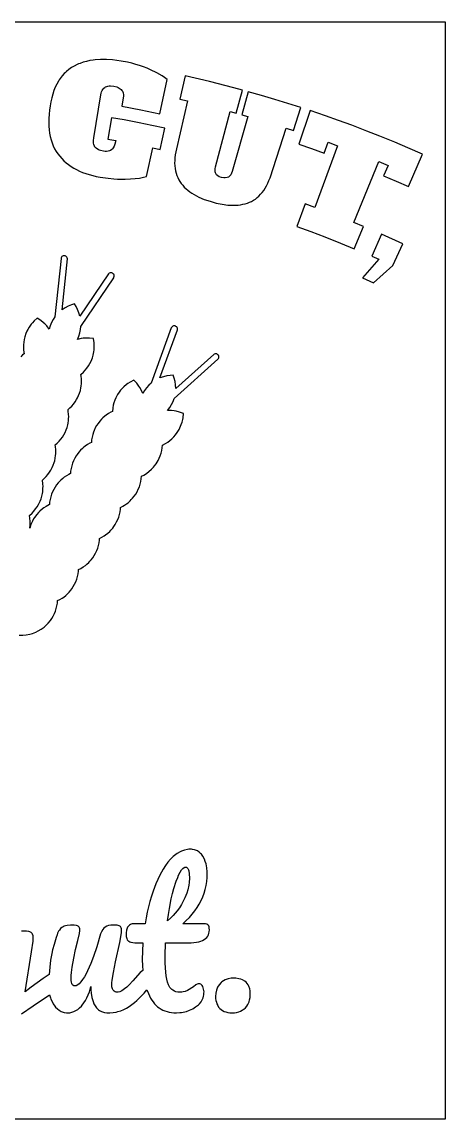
# Model space of a CAD drawing. Header units: millimetres. Extents: x 0 to 272, y 0 to 270.
# Drawn here: x 167.6 to 271.5, y 0.5 to 270 of the extents above; entities that cross this region are included whole.
import ezdxf

# ---------------------------------------------------------------- set-up
doc = ezdxf.new("R2010")
doc.units = ezdxf.units.MM

msp = doc.modelspace()

# ---------------------------------------------------------------- linework, layer by layer
at = {"layer": 'ENTGITTERRAHMEN'}
msp.add_lwpolyline([(0.5, 269.974), (271.5, 269.974), (271.5, 0.5), (0.5, 0.5)], close=True, dxfattribs=at)
at = {"layer": 'MOTIV'}
for points in [[(199.539, 244.568), (196.397, 245.201), (192.724, 245.897), (189.568, 246.458), (188.659, 241.181), (190.63, 240.835), (190.449, 239.994), (190.268, 239.488), (190.042, 239.068), (189.868, 238.836), (189.673, 238.642), (189.342, 238.421), (189.09, 238.314), (188.812, 238.239), (188.348, 238.185), (188.007, 238.189), (187.64, 238.224), (186.898, 238.377), (186.574, 238.486), (186.286, 238.617), (185.917, 238.853), (185.715, 239.037), (185.546, 239.243), (185.411, 239.475), (185.267, 239.879), (185.21, 240.185), (185.184, 240.522), (185.189, 240.888), (185.256, 241.493), (186.956, 252.062), (187.046, 252.449), (187.158, 252.798), (187.291, 253.109), (187.447, 253.381), (187.721, 253.717), (187.931, 253.893), (188.166, 254.033), (188.428, 254.141), (188.719, 254.217), (189.037, 254.261), (189.382, 254.272), (190.156, 254.196), (190.911, 254.012), (191.233, 253.888), (191.519, 253.741), (191.768, 253.574), (191.98, 253.385), (192.155, 253.175), (192.296, 252.94), (192.443, 252.532), (192.516, 252.059), (192.523, 251.707), (192.496, 251.326), (192.139, 249.254), (196.823, 248.377), (201.492, 247.426), (203.27, 255.829), (202.585, 256.358), (202.044, 256.718), (200.762, 257.452), (199.21, 258.203), (198.338, 258.58), (197.434, 258.933), (196.504, 259.258), (195.549, 259.555), (194.568, 259.824), (193.562, 260.064), (192.005, 260.37), (190.93, 260.535), (189.885, 260.656), (188.378, 260.751), (186.932, 260.757), (185.564, 260.656), (185.119, 260.607), (184.26, 260.468), (183.432, 260.287), (182.637, 260.063), (181.874, 259.798), (181.509, 259.644), (181.144, 259.491), (180.446, 259.142), (179.78, 258.752), (179.151, 258.318), (178.558, 257.835), (178.281, 257.569), (178.004, 257.303), (177.488, 256.724), (177.009, 256.096), (176.788, 255.759), (176.568, 255.421), (176.164, 254.698), (175.798, 253.928), (175.633, 253.52), (175.469, 253.111), (175.177, 252.247), (174.922, 251.335), (174.703, 250.377), (174.52, 249.371), (174.372, 248.319), (174.268, 247.286), (174.209, 246.288), (174.194, 245.324), (174.223, 244.394), (174.296, 243.498), (174.412, 242.637), (174.571, 241.81), (174.774, 241.017), (175.019, 240.258), (175.307, 239.533), (175.637, 238.842), (176.009, 238.184), (176.424, 237.56), (176.881, 236.969), (177.375, 236.41), (177.901, 235.882), (178.461, 235.385), (179.053, 234.918), (179.677, 234.482), (180.335, 234.076), (181.026, 233.699), (181.75, 233.352), (182.507, 233.034), (183.297, 232.745), (184.122, 232.485), (184.98, 232.254), (185.873, 232.05), (186.8, 231.874), (188.75, 231.591), (190.174, 231.454), (191.106, 231.397), (192.927, 231.371), (194.237, 231.422), (195.425, 231.512), (196.488, 231.642), (197.424, 231.813), (198.234, 232.027), (199.722, 239.059), (201.533, 238.67), (202.674, 243.901)], [(208.246, 250.567), (205.528, 238.839), (205.368, 238.076), (205.246, 237.336), (205.163, 236.619), (205.117, 235.926), (205.109, 235.256), (205.139, 234.61), (205.207, 233.988), (205.312, 233.389), (205.454, 232.813), (205.633, 232.261), (205.85, 231.732), (206.103, 231.226), (206.394, 230.743), (206.721, 230.283), (207.082, 229.843), (207.473, 229.421), (207.895, 229.017), (208.348, 228.631), (208.83, 228.261), (209.344, 227.91), (209.888, 227.575), (211.067, 226.955), (212.37, 226.402), (213.797, 225.913), (215.313, 225.495), (216.769, 225.192), (218.15, 225.007), (219.459, 224.942), (220.086, 224.955), (220.696, 224.998), (221.288, 225.072), (221.862, 225.176), (222.42, 225.311), (222.96, 225.477), (223.482, 225.674), (223.987, 225.906), (224.472, 226.176), (224.939, 226.484), (225.386, 226.831), (225.814, 227.217), (226.223, 227.642), (226.613, 228.105), (226.983, 228.608), (227.334, 229.149), (227.666, 229.73), (227.977, 230.35), (228.27, 231.009), (228.542, 231.708), (232.45, 243.916), (234.291, 243.323), (236.116, 248.927), (232.896, 249.957), (229.666, 250.952), (226.425, 251.912), (223.174, 252.838), (221.59, 247.161), (223.079, 246.742), (219.237, 233.24), (219.071, 232.809), (218.875, 232.446), (218.647, 232.153), (218.478, 231.995), (218.295, 231.868), (217.994, 231.731), (217.542, 231.646), (217.164, 231.654), (216.608, 231.761), (216.076, 231.955), (215.747, 232.142), (215.403, 232.448), (215.215, 232.72), (215.123, 232.923), (215.059, 233.145), (215.015, 233.514), (215.032, 233.926), (215.112, 234.381), (218.754, 247.938), (220.247, 247.533), (221.806, 253.217), (219.64, 253.802), (213.662, 255.333), (207.655, 256.748), (206.36, 250.998)], [(256.426, 232.138), (259.462, 230.854), (262.485, 229.538), (266, 237.493), (262.34, 239.082), (259.186, 240.408), (255.49, 241.912), (252.307, 243.163), (248.576, 244.58), (245.364, 245.756), (242.14, 246.898), (238.362, 248.186), (235.608, 239.937), (238.729, 238.876), (241.839, 237.782), (242.784, 240.421), (245.112, 239.577), (239.54, 224.396), (237.127, 225.269), (235.144, 219.719), (238.568, 218.472), (241.975, 217.182), (245.848, 215.655), (249.219, 214.273), (251.489, 219.712), (249.116, 220.69), (255.214, 235.668), (257.503, 234.726)], [(251.201, 207.136), (253.97, 205.91), (258.664, 210.132), (261.127, 215.486), (255.907, 217.826), (253.549, 212.425), (255.226, 211.686)], [(204.604, 55.908), (204.931, 57.151), (205.496, 58.953), (205.847, 59.871), (206.085, 60.416), (206.444, 61.123), (206.79, 61.674), (207.121, 62.068), (207.437, 62.305), (207.64, 62.375), (207.738, 62.384), (208.006, 62.329), (208.124, 62.26), (208.329, 62.039), (208.494, 61.709), (208.56, 61.502), (208.699, 60.717), (208.745, 59.683), (208.683, 58.639), (208.573, 57.916), (208.304, 56.792), (208.057, 56.015), (207.581, 54.81), (207.195, 53.985), (206.755, 53.178), (206.259, 52.395), (205.708, 51.634), (204.778, 50.538), (204.089, 49.836), (203.345, 49.157), (203.572, 50.716), (203.823, 52.213), (204.291, 54.573)], [(215.489, 28.761), (215.678, 28.377), (215.909, 28.021), (216.182, 27.693), (216.497, 27.402), (216.851, 27.155), (217.246, 26.953), (217.68, 26.796), (218.155, 26.684), (218.67, 26.617), (219.226, 26.595), (219.796, 26.62), (220.332, 26.697), (220.831, 26.826), (221.295, 27.006), (221.724, 27.237), (221.925, 27.372), (222.117, 27.519), (222.475, 27.853), (222.791, 28.23), (223.058, 28.642), (223.368, 29.323), (223.513, 29.821), (223.61, 30.354), (223.659, 30.921), (223.66, 31.487), (223.618, 31.998), (223.534, 32.47), (223.329, 33.107), (223.14, 33.484), (222.909, 33.823), (222.635, 34.123), (222.321, 34.384), (221.774, 34.701), (221.36, 34.861), (220.905, 34.982), (220.147, 35.087), (219.592, 35.107), (219.01, 35.082), (218.208, 34.95), (217.96, 34.88), (217.492, 34.704), (217.063, 34.477), (216.672, 34.199), (216.491, 34.042), (216.01, 33.502), (215.635, 32.884), (215.367, 32.19), (215.206, 31.421), (215.153, 30.576), (215.174, 30.08), (215.237, 29.612), (215.342, 29.173)]]:
    msp.add_lwpolyline(points, close=True, dxfattribs=at)
for points in [[(166.908, 119.368), (167.789, 119.363), (168.667, 119.444), (169.532, 119.61), (170.168, 119.791), (170.992, 120.103), (171.588, 120.389), (172.346, 120.838), (173.057, 121.359), (173.555, 121.793), (174.02, 122.264), (174.583, 122.942), (174.96, 123.484), (175.296, 124.054), (175.59, 124.646), (175.839, 125.258), (176.042, 125.887), (176.199, 126.529), (176.308, 127.181), (176.369, 127.841), (176.931, 128.129), (177.496, 128.472), (177.858, 128.724), (178.376, 129.134), (178.705, 129.428), (179.169, 129.898), (179.598, 130.402), (179.863, 130.754), (180.226, 131.306), (180.549, 131.883), (180.827, 132.483), (181.062, 133.101), (181.249, 133.735), (181.39, 134.38), (181.483, 135.035), (181.518, 135.475), (182.081, 135.764), (182.646, 136.107), (183.184, 136.491), (183.526, 136.769), (184.013, 137.216), (184.319, 137.533), (184.609, 137.865), (185.012, 138.389), (185.376, 138.941), (185.698, 139.518), (185.977, 140.117), (186.211, 140.735), (186.399, 141.369), (186.54, 142.015), (186.633, 142.669), (186.668, 143.11), (187.23, 143.398), (187.795, 143.742), (188.157, 143.993), (188.676, 144.403), (189.163, 144.85), (189.468, 145.167), (189.897, 145.671), (190.162, 146.023), (190.526, 146.575), (190.848, 147.152), (191.127, 147.752), (191.361, 148.37), (191.549, 149.004), (191.689, 149.65), (191.782, 150.304), (191.817, 150.744), (192.38, 151.033), (192.759, 151.257), (193.307, 151.628), (193.656, 151.897), (194.154, 152.332), (194.467, 152.641), (194.765, 152.966), (195.181, 153.48), (195.558, 154.023), (195.895, 154.592), (196.188, 155.184), (196.437, 155.796), (196.641, 156.425), (196.797, 157.068), (196.906, 157.72), (196.967, 158.379), (197.529, 158.667), (197.909, 158.892), (198.277, 159.134), (198.805, 159.531), (199.462, 160.119), (199.915, 160.601), (200.196, 160.94), (200.587, 161.473), (201.044, 162.226), (201.338, 162.819), (201.587, 163.431), (201.79, 164.06), (201.947, 164.702), (202.056, 165.354), (202.117, 166.013), (202.87, 166.412), (203.426, 166.769), (203.955, 167.166), (204.453, 167.601), (204.917, 168.071), (205.346, 168.574), (205.736, 169.108), (206.194, 169.861), (206.575, 170.655), (206.736, 171.066), (206.94, 171.695), (207.096, 172.337), (207.174, 172.771), (207.272, 173.796), (206.308, 174.157), (205.455, 174.376), (205.021, 174.454), (204.364, 174.531), (203.374, 174.554), (203.906, 175.261), (204.34, 175.977), (204.701, 176.732), (204.97, 177.468), (215.689, 187.107), (215.836, 187.285), (215.925, 187.498), (215.948, 187.727), (215.926, 187.88), (215.839, 188.093), (215.747, 188.218), (215.634, 188.322), (215.431, 188.431), (215.204, 188.477), (215.05, 188.47), (214.829, 188.404), (214.697, 188.325), (205.363, 179.937), (205.327, 180.83), (205.208, 181.659), (205.008, 182.472), (204.754, 183.198), (203.986, 183.161), (203.158, 183.042), (202.345, 182.842), (201.503, 182.541), (205.784, 194.337), (205.808, 194.567), (205.786, 194.719), (205.734, 194.865), (205.607, 195.057), (205.43, 195.204), (205.217, 195.294), (204.987, 195.317), (204.835, 195.295), (204.689, 195.244), (204.497, 195.117), (204.393, 195.003), (204.283, 194.8), (199.361, 181.251), (198.779, 180.726), (198.215, 180.108), (197.713, 179.438), (197.257, 178.68), (196.865, 179.589), (196.547, 180.169), (196.313, 180.542), (195.79, 181.252), (195.093, 182.01), (194.18, 181.536), (193.625, 181.177), (193.27, 180.915), (192.601, 180.341), (192.138, 179.869), (191.849, 179.536), (191.448, 179.011), (191.086, 178.458), (190.668, 177.682), (190.406, 177.075), (190.189, 176.451), (190.019, 175.812), (189.896, 175.163), (189.809, 174.315), (189.414, 174.117), (188.842, 173.786), (188.296, 173.413), (187.948, 173.143), (187.452, 172.707), (187.139, 172.396), (186.7, 171.902), (186.298, 171.377), (185.936, 170.824), (185.616, 170.245), (185.339, 169.645), (185.179, 169.234), (184.978, 168.605), (184.823, 167.962), (184.717, 167.31), (184.66, 166.68), (184.265, 166.483), (183.693, 166.151), (183.147, 165.779), (182.798, 165.509), (182.464, 165.222), (181.99, 164.761), (181.55, 164.267), (181.149, 163.742), (180.903, 163.376), (180.568, 162.806), (180.277, 162.213), (180.03, 161.6), (179.828, 160.97), (179.674, 160.327), (179.567, 159.675), (179.51, 159.046), (179.115, 158.848), (178.543, 158.517), (177.997, 158.144), (177.649, 157.874), (177.152, 157.438), (176.84, 157.127), (176.543, 156.801), (176.129, 156.286), (175.753, 155.742), (175.419, 155.172), (175.127, 154.578), (174.88, 153.965), (174.679, 153.336), (174.524, 152.693), (174.417, 152.041), (174.361, 151.411), (173.582, 150.997), (173.026, 150.638), (172.672, 150.377), (172.003, 149.803), (171.69, 149.492), (171.251, 148.998), (170.724, 148.292), (170.487, 147.92), (170.167, 147.342), (169.808, 146.537), (169.521, 145.669), (169.605, 146.367), (169.633, 147.248), (169.574, 148.127), (169.474, 148.782), (170.109, 149.35), (170.562, 149.831), (170.979, 150.345), (171.357, 150.887), (171.693, 151.456), (172.076, 152.25), (172.311, 152.868), (172.499, 153.501), (172.641, 154.147), (172.708, 154.582), (172.779, 155.461), (172.783, 155.902), (172.747, 156.562), (172.623, 157.435), (173.099, 157.851), (173.564, 158.321), (173.994, 158.824), (174.385, 159.357), (174.735, 159.917), (175.044, 160.502), (175.309, 161.107), (175.528, 161.731), (175.649, 162.155), (175.79, 162.8), (175.884, 163.455), (175.919, 163.894), (175.932, 164.555), (175.914, 164.995), (175.846, 165.653), (175.773, 166.089), (176.249, 166.505), (176.714, 166.974), (177.143, 167.477), (177.534, 168.01), (177.885, 168.571), (178.194, 169.155), (178.458, 169.761), (178.678, 170.384), (178.851, 171.022), (178.94, 171.454), (179.034, 172.108), (179.069, 172.548), (179.083, 172.988), (179.063, 173.649), (178.995, 174.307), (178.923, 174.742), (179.399, 175.158), (179.864, 175.628), (180.293, 176.131), (180.684, 176.664), (181.035, 177.224), (181.245, 177.611), (181.525, 178.21), (181.759, 178.828), (181.948, 179.462), (182.09, 180.108), (182.157, 180.543), (182.219, 181.201), (182.233, 181.642), (182.213, 182.303), (182.145, 182.96), (182.072, 183.396), (182.707, 183.965), (183.161, 184.446), (183.577, 184.959), (183.955, 185.501), (184.292, 186.07), (184.586, 186.662), (184.909, 187.482), (185.098, 188.115), (185.276, 188.979), (185.333, 189.416), (185.378, 190.075), (185.375, 190.736), (185.345, 191.176), (185.192, 192.194), (184.17, 192.311), (183.288, 192.318), (182.629, 192.266), (182.193, 192.204), (181.226, 191.987), (181.572, 192.801), (181.819, 193.601), (181.987, 194.421), (182.07, 195.201), (190.138, 207.146), (190.212, 207.282), (190.269, 207.505), (190.27, 207.66), (190.24, 207.811), (190.143, 208.02), (190.045, 208.14), (189.861, 208.278), (189.644, 208.357), (189.491, 208.373), (189.262, 208.34), (189.053, 208.242), (188.881, 208.088), (181.854, 197.691), (181.603, 198.549), (181.287, 199.324), (180.896, 200.065), (180.475, 200.708), (179.738, 200.486), (178.963, 200.17), (178.222, 199.779), (177.479, 199.284), (178.779, 211.765), (178.746, 211.994), (178.649, 212.203), (178.495, 212.375), (178.367, 212.461), (178.225, 212.521), (177.997, 212.556), (177.768, 212.524), (177.559, 212.426), (177.44, 212.329), (177.341, 212.211), (177.241, 212.003), (177.21, 211.852), (175.712, 197.515), (175.275, 196.864), (174.876, 196.128), (174.552, 195.356), (174.293, 194.51), (173.692, 195.298), (173.244, 195.784), (172.926, 196.089), (172.247, 196.651), (171.388, 197.219), (170.616, 196.537), (170.165, 196.054), (169.884, 195.715), (169.373, 194.996), (169.038, 194.426), (168.839, 194.033), (168.576, 193.427), (168.296, 192.591), (168.141, 191.948), (168.034, 191.296), (167.974, 190.638), (167.964, 189.977), (168.002, 189.317), (168.123, 188.473), (167.787, 188.186), (167.312, 187.726)], [(167.464, 26.32), (170.393, 28.288), (174.416, 31.045), (174.618, 30.294), (174.731, 29.97), (174.997, 29.351), (175.317, 28.77), (175.687, 28.232), (175.884, 27.99), (176.303, 27.564), (176.753, 27.215), (177.234, 26.944), (177.485, 26.837), (178.012, 26.682), (178.57, 26.604), (178.86, 26.595), (179.365, 26.629), (179.861, 26.731), (180.348, 26.902), (180.825, 27.14), (181.293, 27.447), (181.752, 27.822), (182.201, 28.265), (182.419, 28.511), (182.832, 29.047), (183.213, 29.642), (183.563, 30.296), (183.88, 31.009), (184.166, 31.78), (184.535, 33.048), (184.556, 32.2), (184.619, 31.408), (184.793, 30.325), (185.061, 29.368), (185.292, 28.8), (185.423, 28.537), (185.718, 28.055), (185.883, 27.839), (186.249, 27.459), (186.449, 27.294), (186.662, 27.148), (187.123, 26.906), (187.631, 26.733), (187.903, 26.672), (188.483, 26.603), (189.2, 26.603), (189.999, 26.666), (190.772, 26.793), (191.149, 26.88), (191.885, 27.103), (192.595, 27.389), (193.28, 27.738), (193.94, 28.151), (194.581, 28.613), (195.21, 29.111), (195.827, 29.644), (196.432, 30.213), (197.025, 30.817), (197.605, 31.457), (198.278, 32.261), (198.646, 31.318), (199.18, 30.233), (199.48, 29.732), (199.803, 29.268), (200.15, 28.841), (200.521, 28.451), (200.916, 28.098), (201.335, 27.783), (201.777, 27.504), (202.244, 27.263), (202.734, 27.059), (203.248, 26.892), (203.786, 26.762), (204.347, 26.669), (204.933, 26.613), (205.542, 26.595), (206.392, 26.635), (206.807, 26.685), (207.618, 26.846), (208.013, 26.956), (208.785, 27.237), (209.53, 27.599), (210.249, 28.041), (210.942, 28.563), (211.221, 28.811), (211.615, 29.28), (211.809, 29.595), (211.972, 29.936), (212.103, 30.291), (212.203, 30.65), (212.271, 31.014), (212.308, 31.381), (212.313, 31.752), (212.287, 32.105), (212.229, 32.436), (212.14, 32.743), (212.019, 33.027), (211.87, 33.28), (211.7, 33.479), (211.512, 33.621), (211.305, 33.706), (211.079, 33.734), (210.864, 33.713), (210.648, 33.65), (210.288, 33.452), (209.711, 32.975), (209.333, 32.699), (208.665, 32.295), (208.242, 32.087), (207.689, 31.862), (207.181, 31.713), (206.829, 31.65), (206.503, 31.629), (205.923, 31.666), (205.4, 31.776), (205.083, 31.89), (204.655, 32.123), (204.401, 32.32), (204.171, 32.55), (203.961, 32.821), (203.769, 33.136), (203.597, 33.494), (203.373, 34.111), (203.19, 34.825), (203.048, 35.643), (202.938, 36.592), (202.859, 37.673), (202.812, 38.887), (202.798, 40.62), (202.887, 43.803), (209.183, 43.819), (209.843, 43.867), (210.45, 43.948), (211.004, 44.06), (211.505, 44.205), (211.954, 44.383), (212.349, 44.592), (212.692, 44.834), (212.983, 45.108), (213.22, 45.414), (213.405, 45.752), (213.537, 46.123), (213.616, 46.526), (213.642, 46.961), (213.616, 47.413), (213.562, 47.693), (213.479, 47.923), (213.366, 48.102), (213.222, 48.235), (212.972, 48.366), (212.654, 48.445), (212.372, 48.469), (207.144, 48.471), (207.963, 49.232), (208.722, 50.012), (209.42, 50.81), (210.058, 51.628), (210.634, 52.464), (211.15, 53.318), (211.606, 54.192), (212, 55.084), (212.334, 55.994), (212.607, 56.924), (212.82, 57.872), (212.972, 58.838), (213.063, 59.824), (213.087, 61.189), (213.003, 62.221), (212.819, 63.173), (212.639, 63.763), (212.415, 64.318), (211.995, 65.084), (211.664, 65.533), (211.486, 65.732), (211.105, 66.077), (210.69, 66.354), (210.242, 66.561), (210.005, 66.639), (209.507, 66.743), (209.245, 66.769), (208.603, 66.765), (208.236, 66.727), (207.512, 66.575), (206.801, 66.323), (206.451, 66.159), (205.762, 65.756), (205.423, 65.516), (204.754, 64.962), (204.425, 64.646), (204.1, 64.306), (203.466, 63.565), (202.86, 62.755), (202.28, 61.877), (201.462, 60.429), (200.95, 59.377), (200.465, 58.256), (199.792, 56.462), (199.385, 55.219), (199.011, 53.94), (198.671, 52.626), (198.365, 51.277), (198.092, 49.891), (197.853, 48.471), (195.244, 48.471), (194.698, 48.419), (194.456, 48.353), (194.236, 48.262), (194.036, 48.144), (193.857, 48), (193.7, 47.83), (193.563, 47.634), (193.448, 47.412), (193.279, 46.889), (193.195, 46.261), (193.187, 45.754), (193.224, 45.329), (193.342, 44.847), (193.482, 44.549), (193.665, 44.306), (193.821, 44.173), (194.123, 44.011), (194.369, 43.929), (194.807, 43.844), (195.327, 43.805), (197.304, 43.803), (197.201, 41.755), (197.167, 39.73), (197.208, 38.101), (197.294, 36.949), (196.936, 36.765), (196.605, 36.477), (194.877, 34.487), (193.95, 33.505), (193.346, 32.918), (192.809, 32.453), (192.471, 32.201), (192.146, 31.995), (191.686, 31.772), (191.257, 31.652), (190.904, 31.631), (190.744, 31.651), (190.52, 31.717), (190.255, 31.874), (190.081, 32.043), (189.977, 32.18), (189.812, 32.502), (189.691, 32.994), (189.661, 33.46), (189.687, 33.943), (189.766, 34.61), (190.079, 36.493), (190.602, 39.108), (191.614, 43.844), (191.876, 45.249), (192.034, 46.287), (192.087, 46.961), (192.068, 47.235), (192.011, 47.469), (191.916, 47.663), (191.784, 47.818), (191.675, 47.899), (191.469, 47.995), (190.995, 48.104), (190.21, 48.15), (189.409, 48.102), (188.889, 48.002), (188.438, 47.847), (188.056, 47.637), (187.737, 47.37), (187.455, 47.031), (187.135, 46.469), (186.936, 45.964), (186.03, 42.842), (185.219, 40.423), (184.558, 38.723), (183.742, 36.91), (183.269, 35.995), (182.961, 35.458), (182.509, 34.761), (182.074, 34.194), (181.67, 33.752), (181.296, 33.437), (180.955, 33.248), (180.645, 33.185), (180.32, 33.235), (180.111, 33.346), (179.947, 33.52), (179.825, 33.767), (179.741, 34.106), (179.694, 34.538), (179.689, 35.169), (179.726, 35.758), (179.801, 36.477), (179.983, 37.801), (180.356, 40.024), (180.771, 42.142), (181.332, 44.398), (181.709, 46.068), (181.832, 46.808), (181.803, 47.209), (181.738, 47.43), (181.636, 47.621), (181.5, 47.783), (181.387, 47.874), (181.251, 47.953), (180.999, 48.046), (180.453, 48.136), (179.56, 48.138), (178.697, 48.041), (178.324, 47.956), (177.991, 47.847), (177.696, 47.713), (177.441, 47.556), (177.105, 47.265), (176.803, 46.903), (176.619, 46.622), (176.373, 46.14), (176.227, 45.78), (176.013, 45.132), (175.484, 43.343), (175.151, 42.038), (174.96, 41.186), (174.65, 39.524), (174.426, 37.842), (174.272, 35.992), (172.797, 34.986), (171.35, 33.956), (169.877, 32.868), (168.38, 31.72), (169.97, 41.572), (170.36, 44.173), (170.393, 44.947), (170.354, 45.468), (170.237, 45.881), (170.148, 46.047), (170.04, 46.185), (169.841, 46.344), (169.584, 46.465), (169.266, 46.554), (168.748, 46.624), (168.126, 46.639), (167.506, 46.617)]]:
    msp.add_lwpolyline(points, dxfattribs=at)

doc.saveas('drawing.dxf')
